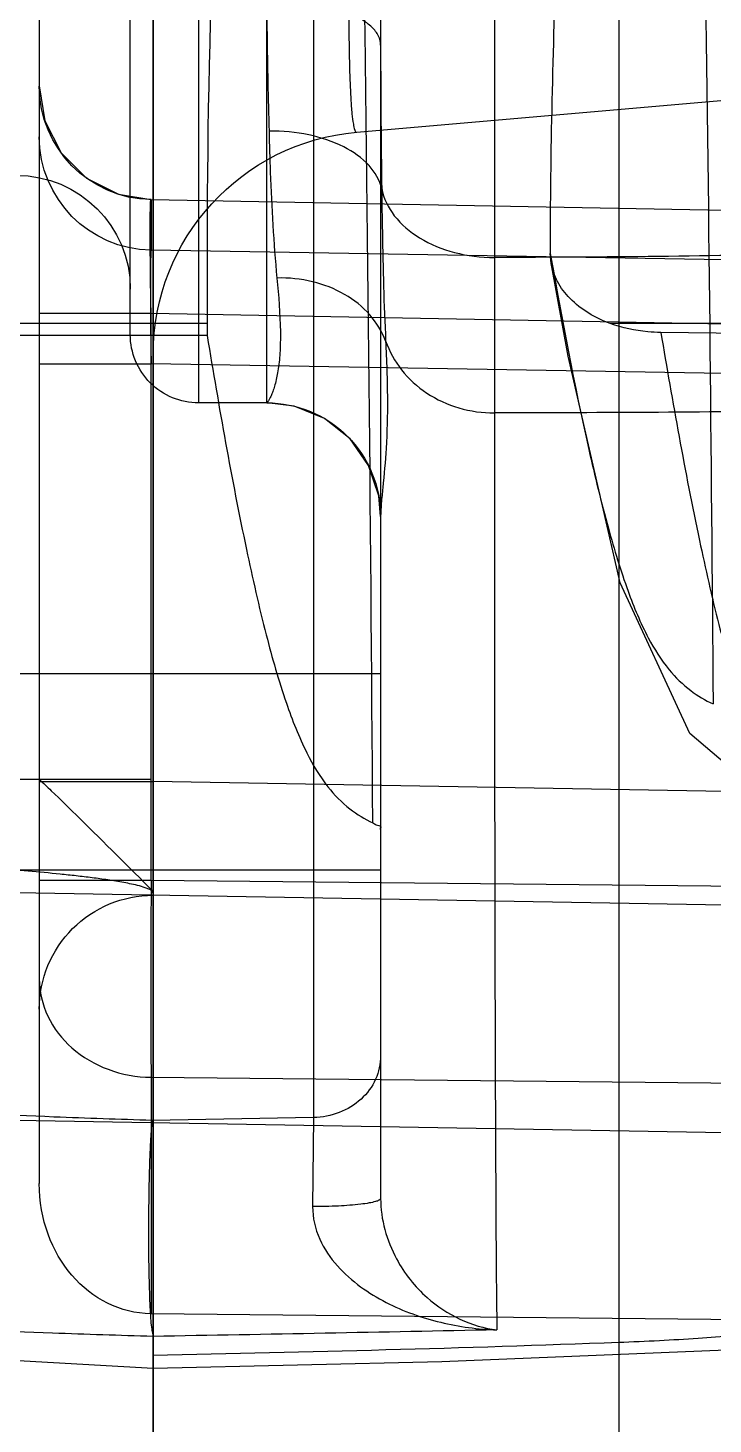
# Model space of a CAD drawing. Header units: millimetres. Extents: x 29875 to 31218, y -21313 to -20364.
# Drawn here: x 30166.15 to 30169.22, y -20597.88 to -20591.62 of the extents above; entities that cross this region are included whole.
import ezdxf

# ---------------------------------------------------------------- set-up
doc = ezdxf.new("R2010")
doc.units = ezdxf.units.MM
doc.header["$LTSCALE"] = 8
doc.layers.add('Cav-cor', color=30, linetype='Continuous')
doc.layers.add('WT', color=4, linetype='Continuous')

# ---------------------------------------------------------------- blocks, each defined once
blk = doc.blocks.new('20160903.150404')
at = {"layer": 'Cav-cor', "color": 241}
for p, q in [((0.51, 162.7218), (0.51, 106.4912)), ((0, 33.5873), (0, 138.8132)), ((-2.0872, 128.4963), (-2.0872, 101.2108)), ((-1.53, 119.681), (-1.53, 110.6428)), ((-1.02, 119.171), (-1.02, 106.4241)), ((-0.7193, 119.1277), (-0.7193, 106.7871)), ((-0.51, 109.9913), (-0.51, 116.111)), ((-0.204, 116.111), (-0.204, 109.991)), ((0.102, 110.297), (0.102, 115.805)), ((-0.9128, 111.2042), (-10.4897, 112.0421)), ((0.1551, 110.9269), (0.0094, 110.9028)), ((0.0089, 110.9021), (-3.366, 110.84)), ((0.0094, 110.9028), (0.0089, 110.9021)), ((0.0089, 110.9021), (0.0089, 110.6751)), ((-3.366, 110.6192), (0.0089, 110.6751)), ((-1.7845, 110.6174), (-1.7808, 110.6612)), ((-1.53, 110.6428), (-1.5305, 109.9459)), ((0.0089, 110.3929), (-3.366, 110.3308)), ((0.0089, 107.8507), (0.0089, 110.3929)), ((0.51, 110.3929), (0.0089, 110.3929)), ((-3.0894, 110.2973), (-2.2764, 110.3068)), ((-3.0883, 110.3466), (-2.0493, 110.3466)), ((-0.2426, 110.3466), (3.1178, 110.3466)), ((-0.2426, 110.2925), (3.1173, 110.2925)), ((-3.366, 110.11), (0.0089, 110.1659)), ((0.51, 110.1659), (0.0089, 110.1659)), ((-0.511, 109.991), (-0.204, 109.991)), ((-0.5105, 109.991), (-0.51, 109.9913)), ((1.7532, 108.778), (-1.02, 108.778)), ((-4.743, 108.2106), (0, 108.2934)), ((0.51, 108.2934), (0, 108.2934)), ((0.0089, 108.3023), (4.59, 108.3023)), ((-4.751, 107.7004), (4.5811, 107.8633)), ((0.0089, 107.8507), (-3.366, 107.8167)), ((2.2357, 107.8979), (-1.02, 107.8979)), ((0.51, 107.8507), (0.0089, 107.8507)), ((0.0089, 106.9675), (-3.366, 106.9335)), ((0.0089, 106.9675), (0.0089, 105.9074)), ((-4.743, 106.6804), (4.59, 106.8433)), ((-0.7193, 106.7871), (0.0046, 106.7744)), ((-0.7193, 106.7871), (-0.7152, 106.3877)), ((-3.366, 105.8734), (0.0089, 105.9074))]:
    blk.add_line(p, q, dxfattribs=at)
for points in [[(0.51, 111.4127), (0.485, 111.2552), (0.4121, 111.1123)], [(0.4121, 111.1123), (0.2984, 110.9991), (0.1551, 110.9269)], [(-2.7765, 108.1934), (-2.4063, 108.5081), (-2.0945, 109.1848), (-1.8602, 110.2011), (-1.7845, 110.6174)], [(-1.02, 109.4812), (-1.0114, 109.5746), (-0.9657, 109.7103), (-0.8829, 109.8291), (-0.769, 109.9204), (-0.633, 109.976), (-0.5102, 109.991)], [(-4.949, 105.9233), (-4.5013, 105.8777), (-2.8609, 105.7567), (-1.2948, 105.6916), (0, 105.6619)], [(0, 105.6619), (1.3931, 105.7418), (1.94, 105.7921)]]:
    blk.add_lwpolyline(points, dxfattribs=at)
for centre, radius, start, end in [((511.9192, 104.8484), 514.4436, 179.200004, 179.577546), ((-37.9218, 110.5565), 36.1411, 0.16596, 2.33834), ((0.0004, 111.4117), 0.5096, 270.9571, 359.95896), ((-1, 110.208), 1, 0.01656, 85), ((0.0004, 111.1847), 0.5096, 270.9571, 359.95896), ((0.612, 110.501), 0.51, 90, 179.99751), ((-28.9376, 110.9243), 28.9514, 358.94833, 359.22088), ((4.9962, 110.3148), 5.2388, 179.65229, 180.24409), ((-0.204, 110.297), 0.306, 270, 0.00001), ((-0.51, 109.4814), 0.51, 89.99699, 179.99699), ((0, 107.2733), 0.51, 359.9999, 90), ((6.8245, 502.88), 397.1327, 268.792905, 269.015364)]:
    blk.add_arc(centre, radius, start, end, dxfattribs=at)
blk.add_ellipse((0, 106.4963), major_axis=(-0.0178, 0.5887), ratio=0.865762, start_param=3.124182, end_param=4.677525, dxfattribs=at)
for points, knots in [([(-0.9852, 108.1079), (-0.9755, 109.5078), (-0.948, 112.3074), (-0.8918, 115.1067), (-0.845, 116.5057)], [0, 0, 0, 0, 0.500046, 1, 1, 1, 1]), ([(-0.845, 116.5056), (-0.5932, 115.5003), (-0.2921, 113.4448), (-0.2364, 111.3769), (-0.2426, 110.3466)], [0, 0, 0, 0, 0.50145, 1, 1, 1, 1]), ([(-0.9128, 113.1966), (-0.9073, 113.0669), (-0.8974, 112.8121), (-0.8862, 112.4421), (-0.8791, 112.1009), (-0.8765, 111.8021), (-0.878, 111.585), (-0.8819, 111.4414), (-0.8859, 111.3583), (-0.8903, 111.2941), (-0.8968, 111.2456), (-0.9012, 111.2202), (-0.9089, 111.2039), (-0.9128, 111.2042)], [0, 0, 0, 0, 0.195054, 0.382797, 0.555916, 0.707527, 0.831625, 0.881808, 0.923428, 0.956133, 0.979689, 0.994055, 1, 1, 1, 1]), ([(-1.02, 111.5952), (-1.02, 111.6091), (-1.0119, 111.6394), (-0.9803, 111.6791), (-0.9317, 111.7145), (-0.8408, 111.7582), (-0.6978, 111.7938), (-0.5753, 111.8032), (-0.51, 111.8032)], [0, 0, 0, 0, 0.07089, 0.153707, 0.254636, 0.375064, 0.666841, 1, 1, 1, 1]), ([(-0.51, 111.8032), (-0.51, 111.7513), (-0.511, 111.5533), (-0.5158, 111.3553), (-0.5197, 111.2093)], [0, 0, 0, 0, 0.262076, 1, 1, 1, 1]), ([(-1.02, 111.5952), (-1.02, 111.5389), (-1.0205, 111.3243), (-1.0229, 111.1097), (-1.0248, 110.9514)], [0, 0, 0, 0, 0.262378, 1, 1, 1, 1]), ([(-1.0248, 110.9514), (-1.0161, 110.9897), (-0.9695, 111.0676), (-0.8506, 111.1487), (-0.6952, 111.1998), (-0.5796, 111.2102), (-0.5197, 111.2093)], [0, 0, 0, 0, 0.194906, 0.428705, 0.702304, 1, 1, 1, 1]), ([(-0.5197, 111.2093), (-0.5213, 111.1479), (-0.5283, 110.9282), (-0.5399, 110.7085), (-0.5552, 110.5507)], [0, 0, 0, 0, 0.279142, 1, 1, 1, 1]), ([(-1.0248, 110.9514), (-1.0335, 110.9077), (-1.0774, 110.819), (-1.1961, 110.7203), (-1.3528, 110.6571), (-1.4699, 110.6428), (-1.53, 110.6428)], [0, 0, 0, 0, 0.210835, 0.448946, 0.715755, 1, 1, 1, 1]), ([(-1.0248, 110.9514), (-1.0256, 110.8866), (-1.029, 110.6589), (-1.0346, 110.4313), (-1.0426, 110.2686)], [0, 0, 0, 0, 0.284789, 1, 1, 1, 1]), ([(0.0129, 110.7633), (0.0129, 110.7831), (0.0129, 110.8109), (0.0124, 110.8453), (0.0121, 110.8654), (0.0115, 110.8807), (0.0113, 110.8928), (0.0101, 110.8982), (0.0102, 110.9028), (0.0094, 110.9028)], [0, 0, 0, 0, 0.424972, 0.597003, 0.739858, 0.852391, 0.933551, 0.982653, 1, 1, 1, 1]), ([(0.0111, 110.5306), (0.0114, 110.5522), (0.0123, 110.6298), (0.0129, 110.7073), (0.0129, 110.7633)], [0, 0, 0, 0, 0.278459, 1, 1, 1, 1]), ([(0.0089, 110.6751), (0.0103, 110.6706), (0.0102, 110.6549), (0.0119, 110.6236), (0.012, 110.5754), (0.0124, 110.5127), (0.0121, 110.4375), (0.0112, 110.3205), (0.0099, 110.2288), (0.0089, 110.1659)], [0, 0, 0, 0, 0.027919, 0.09065, 0.186047, 0.310708, 0.460151, 0.62899, 1, 1, 1, 1]), ([(-1.7808, 110.6612), (-1.8326, 110.367), (-1.9101, 109.9541), (-2.0318, 109.4498), (-2.1178, 109.1665), (-2.2061, 108.952), (-2.3011, 108.8006), (-2.4021, 108.7008), (-2.475, 108.6578), (-2.5104, 108.6415)], [0, 0, 0, 0, 0.406349, 0.57127, 0.705516, 0.808763, 0.885987, 0.94699, 1, 1, 1, 1]), ([(-2.0493, 110.3466), (-1.9829, 110.3711), (-1.8905, 110.4247), (-1.8101, 110.5304), (-1.7894, 110.5886), (-1.7845, 110.6174)], [0, 0, 0, 0, 0.539228, 0.777775, 1, 1, 1, 1]), ([(-1.0426, 110.2686), (-1.0266, 110.3113), (-0.9756, 110.3933), (-0.8596, 110.4854), (-0.7145, 110.5414), (-0.6087, 110.5522), (-0.5552, 110.5507)], [0, 0, 0, 0, 0.228894, 0.472528, 0.731377, 1, 1, 1, 1]), ([(-0.5552, 110.5507), (-0.5629, 110.4708), (-0.5723, 110.3585), (-0.57, 110.2192), (-0.5617, 110.1395), (-0.5501, 110.084), (-0.5392, 110.0486), (-0.5316, 110.0283), (-0.5244, 110.0128), (-0.5183, 110.001), (-0.5137, 109.9952), (-0.5113, 109.9911), (-0.5102, 109.991)], [0, 0, 0, 0, 0.422494, 0.591493, 0.731842, 0.843634, 0.888798, 0.926664, 0.957045, 0.979654, 0.994112, 1, 1, 1, 1]), ([(-2.2764, 110.3068), (-2.3286, 109.995), (-2.4065, 109.5567), (-2.5275, 109.0196), (-2.6123, 108.7152), (-2.6992, 108.4823), (-2.7939, 108.3156), (-2.8959, 108.2034), (-2.9709, 108.1537), (-3.0075, 108.1346)], [0, 0, 0, 0, 0.404193, 0.568906, 0.703712, 0.807976, 0.886022, 0.947259, 1, 1, 1, 1]), ([(-2.2764, 110.3068), (-2.2568, 110.307), (-2.1798, 110.3109), (-2.1031, 110.3267), (-2.0493, 110.3466)], [0, 0, 0, 0, 0.255259, 1, 1, 1, 1]), ([(-0.2426, 110.2925), (-0.2953, 109.9718), (-0.374, 109.5224), (-0.4981, 108.974), (-0.5848, 108.6681), (-0.6748, 108.4381), (-0.7708, 108.2765), (-0.8742, 108.1706), (-0.9491, 108.1255), (-0.9852, 108.1079)], [0, 0, 0, 0, 0.41182, 0.577943, 0.712411, 0.814459, 0.890164, 0.949077, 1, 1, 1, 1]), ([(-1.0426, 110.2686), (-1.0587, 110.2219), (-1.1086, 110.132), (-1.2243, 110.0276), (-1.3696, 109.961), (-1.4767, 109.9459), (-1.5305, 109.9459)], [0, 0, 0, 0, 0.23879, 0.485656, 0.740434, 1, 1, 1, 1]), ([(-1.0426, 110.2686), (-1.0467, 110.1816), (-1.0526, 110.0211), (-1.0477, 109.8014), (-1.0335, 109.6457), (-1.023, 109.544), (-1.02, 109.5009), (-1.02, 109.4814)], [0, 0, 0, 0, 0.331542, 0.610843, 0.835628, 0.925903, 1, 1, 1, 1]), ([(-1.5305, 109.9459), (-1.5303, 109.4428), (-1.5306, 108.5344), (-1.5322, 107.3348), (-1.5357, 106.4678), (-1.5386, 106.0059), (-1.5416, 105.8354)], [0, 0, 0, 0, 0.367206, 0.662933, 0.875484, 1, 1, 1, 1]), ([(0.51, 108.3036), (0.492, 108.2867), (0.4311, 108.2286), (0.2609, 108.0612), (0.1092, 107.9104), (0, 107.8012)], [0, 0, 0, 0, 0.103668, 0.35262, 1, 1, 1, 1]), ([(-0.9846, 108.1081), (-0.9898, 108.1056), (-0.9981, 108.0998), (-1.0105, 108.0961), (-1.0176, 108.094), (-1.02, 108.092)], [0, 0, 0, 0, 0.44952, 0.758312, 1, 1, 1, 1]), ([(-1.02, 108.092), (-1.021, 108.0911), (-1.0208, 108.0874), (-1.0156, 108.0839), (-1.02, 108.0797), (-1.02, 108.0772)], [0, 0, 0, 0, 0.242074, 0.52589, 1, 1, 1, 1]), ([(0, 107.7923), (0.0018, 107.798), (0.0101, 107.8079), (0.0327, 107.8164), (0.0611, 107.8259), (0.0962, 107.8338), (0.1432, 107.8431), (0.2024, 107.8525), (0.2736, 107.8622), (0.3451, 107.8706), (0.4404, 107.8808), (0.5597, 107.8919), (0.7031, 107.9037), (0.8465, 107.9144), (0.99, 107.9241), (1.1814, 107.9361), (1.4207, 107.9497), (1.708, 107.9644), (1.9953, 107.9777), (2.3785, 107.9942), (2.8575, 108.0127), (3.4324, 108.0325), (4.0074, 108.0504), (4.3908, 108.0613), (4.5825, 108.0665)], [0, 0, 0, 0, 0.003855, 0.007779, 0.015583, 0.023395, 0.031207, 0.046832, 0.062458, 0.078083, 0.093709, 0.12496, 0.156212, 0.187463, 0.218714, 0.249966, 0.312469, 0.374971, 0.437474, 0.499977, 0.624983, 0.749989, 0.874994, 1, 1, 1, 1]), ([(0.0089, 107.8507), (0.0093, 107.7627), (0.0104, 107.4683), (0.011, 107.1739), (0.0089, 106.9675)], [0, 0, 0, 0, 0.298844, 1, 1, 1, 1]), ([(0.51, 107.4091), (0.51, 107.3519), (0.4826, 107.2337), (0.3689, 107.0882), (0.2031, 106.9919), (0.0741, 106.9684), (0.0089, 106.9675)], [0, 0, 0, 0, 0.233375, 0.476732, 0.73366, 1, 1, 1, 1]), ([(-1.02, 107.0631), (-1.02, 107.0274), (-1.0036, 106.9543), (-0.9362, 106.863), (-0.8363, 106.8027), (-0.7585, 106.7877), (-0.7193, 106.7871)], [0, 0, 0, 0, 0.237874, 0.483267, 0.738488, 1, 1, 1, 1]), ([(0.0046, 106.7744), (0.1512, 106.7786), (0.7335, 106.798), (1.3154, 106.8331), (1.7499, 106.8693)], [0, 0, 0, 0, 0.251722, 1, 1, 1, 1]), ([(0.0046, 106.7739), (0.008, 106.7424), (0.0131, 106.6665), (0.0177, 106.538), (0.0204, 106.386), (0.0211, 106.2264), (0.0193, 106.0963), (0.0166, 106.001), (0.0144, 105.9407), (0.0121, 105.8903), (0.0081, 105.8511), (0.0037, 105.8244), (-0.0002, 105.8107), (0, 105.8059)], [0, 0, 0, 0, 0.097959, 0.235355, 0.397826, 0.568438, 0.729246, 0.800616, 0.863352, 0.915844, 0.956818, 0.985248, 1, 1, 1, 1]), ([(-1.02, 106.4241), (-1.02, 106.3307), (-1.0681, 106.1616), (-1.245, 105.9384), (-1.4275, 105.8479), (-1.5416, 105.8351)], [0, 0, 0, 0, 0.331218, 0.592793, 1, 1, 1, 1]), ([(-1.02, 106.4241), (-1.02, 106.4211), (-1.0109, 106.4143), (-0.9939, 106.4092), (-0.9655, 106.4029), (-0.9108, 106.3955), (-0.826, 106.3893), (-0.754, 106.3877), (-0.7152, 106.3877)], [0, 0, 0, 0, 0.029604, 0.0895, 0.182083, 0.305185, 0.624841, 1, 1, 1, 1]), ([(-0.7152, 106.3877), (-0.7146, 106.3381), (-0.7381, 106.2393), (-0.8211, 106.1191), (-0.9265, 106.0263), (-1.0793, 105.9338), (-1.2854, 105.8606), (-1.4568, 105.838), (-1.5416, 105.8354)], [0, 0, 0, 0, 0.137454, 0.271156, 0.399627, 0.524079, 0.7648, 1, 1, 1, 1]), ([(-3, 105.8824), (-3, 105.8795), (-2.9945, 105.8724), (-2.9717, 105.8612), (-2.9221, 105.8481), (-2.8402, 105.8341), (-2.7294, 105.8202), (-2.5939, 105.8073), (-2.4378, 105.7957), (-2.2666, 105.7858), (-2.148, 105.7805), (-2.0872, 105.7782)], [0, 0, 0, 0, 0.009525, 0.025722, 0.083055, 0.173825, 0.295562, 0.444387, 0.615314, 0.802743, 1, 1, 1, 1]), ([(0, 105.806), (0.1503, 105.81), (0.7475, 105.8292), (1.3443, 105.8629), (1.7901, 105.8981)], [0, 0, 0, 0, 0.251541, 1, 1, 1, 1])]:
    blk.add_open_spline(points, degree=3, knots=knots, dxfattribs=at)
for points in [[(-3, 110.6644), (-2.5103, 110.645), (-2.02, 110.6448), (-1.53, 110.6428)], [(-3, 109.9576), (-2.5102, 109.948), (-2.0203, 109.9472), (-1.5305, 109.9459)], [(-2.0872, 105.7782), (-1.3917, 105.7521), (-0.6958, 105.7355), (0, 105.7196)]]:
    blk.add_open_spline(points, degree=3, dxfattribs=at)

msp = doc.modelspace()

# ---------------------------------------------------------------- linework, layer by layer
at = {"layer": 'Cav-cor', "color": 241}
msp.add_line((30166.7061, -20512.2387), (30166.7061, -20722.2387), dxfattribs=at)

# ---------------------------------------------------------------- block references
at = {"layer": 'WT', "xscale": -1}
msp.add_blockref('20160903.150404', (30166.7061, -20703.2897), dxfattribs=at)

doc.saveas('drawing.dxf')
